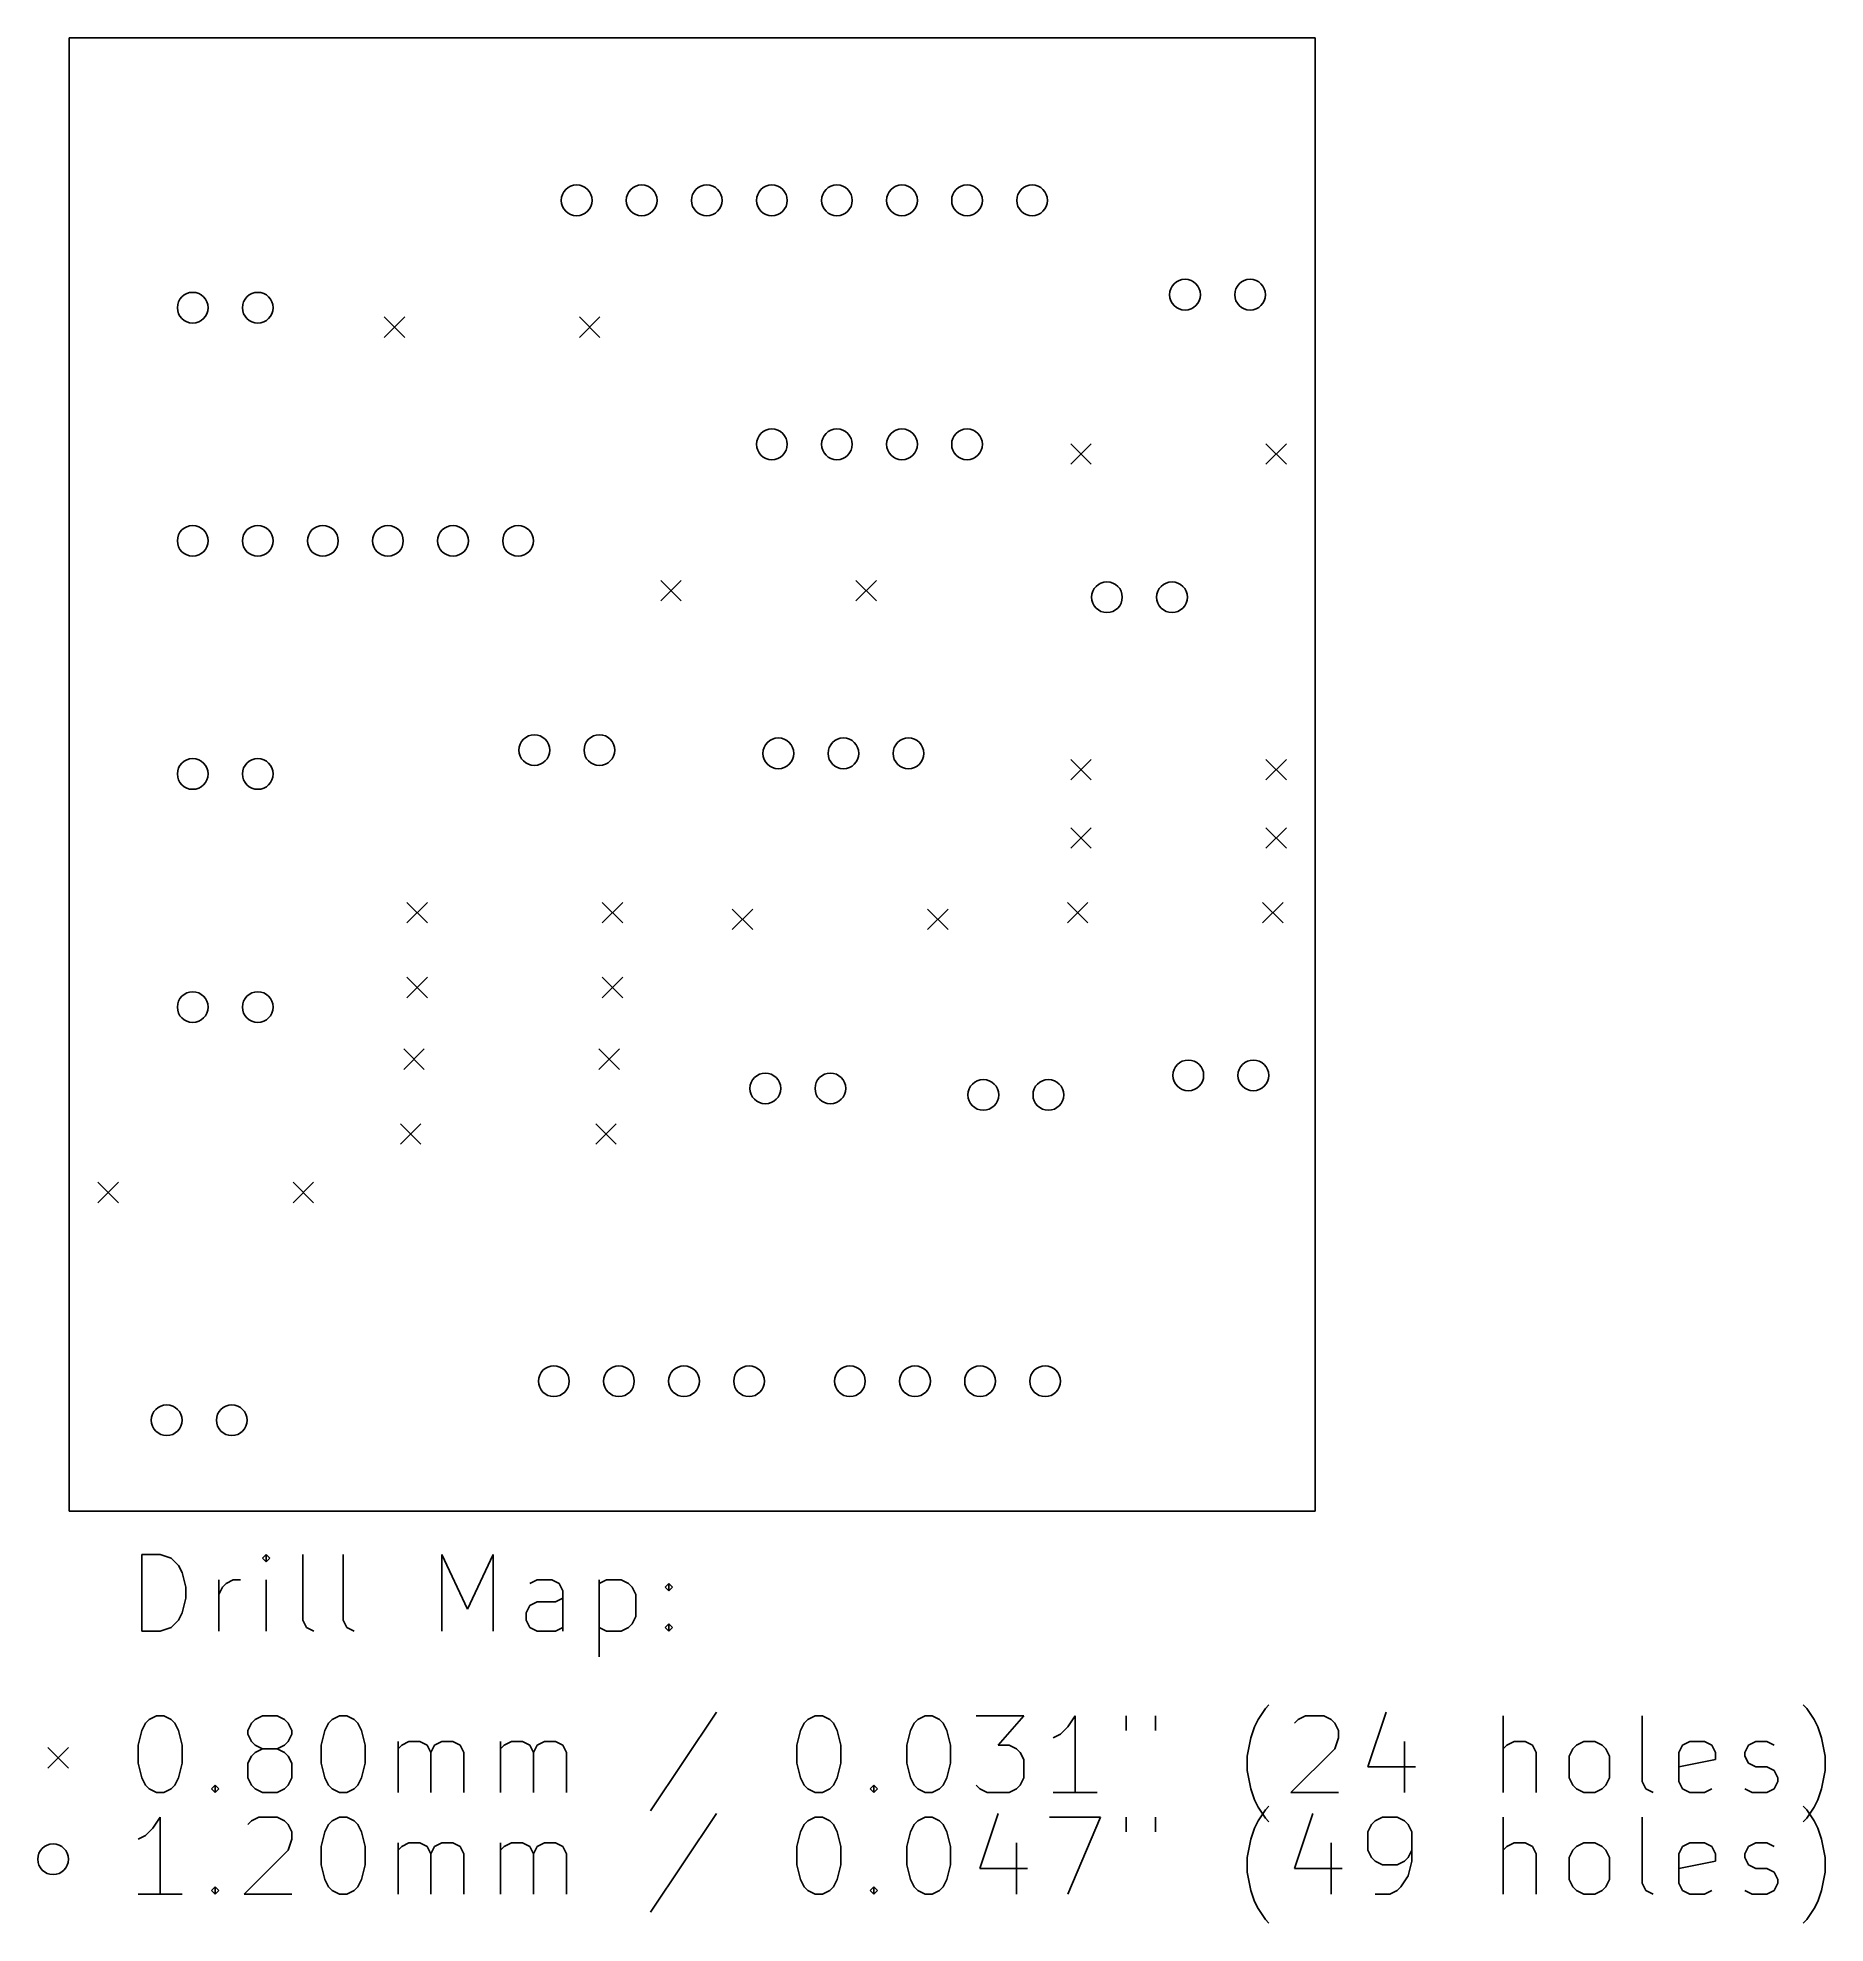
# Model space of a CAD drawing. Extents: x 65.6 to 135.4, y -138.4 to -64.8.
import ezdxf

# ---------------------------------------------------------------- set-up
doc = ezdxf.new("R2010")
doc.units = 0
doc.layers.add('BLACK', color=7, linetype='CONTINUOUS')

msp = doc.modelspace()

# ---------------------------------------------------------------- linework, layer by layer
at = {"layer": 'BLACK', "linetype": 'CONTINUOUS'}
for p, q in [((115.443, -64.77), (66.802, -64.77)), ((66.802, -122.301), (66.802, -64.77)), ((115.443, -64.77), (115.443, -122.301)), ((79.102, -75.673), (79.902, -76.473)), ((79.902, -75.673), (79.102, -76.473)), ((86.722, -75.673), (87.522, -76.473)), ((87.522, -75.673), (86.722, -76.473)), ((105.899, -80.626), (106.699, -81.426)), ((106.699, -80.626), (105.899, -81.426)), ((113.519, -80.626), (114.319, -81.426)), ((114.319, -80.626), (113.519, -81.426)), ((89.897, -85.96), (90.697, -86.76)), ((90.697, -85.96), (89.897, -86.76)), ((97.517, -85.96), (98.317, -86.76)), ((98.317, -85.96), (97.517, -86.76)), ((105.899, -92.945), (106.699, -93.745)), ((106.699, -92.945), (105.899, -93.745)), ((113.519, -92.945), (114.319, -93.745)), ((114.319, -92.945), (113.519, -93.745)), ((105.899, -95.612), (106.699, -96.412)), ((106.699, -95.612), (105.899, -96.412)), ((113.519, -95.612), (114.319, -96.412)), ((114.319, -95.612), (113.519, -96.412)), ((79.991, -98.533), (80.791, -99.333)), ((80.791, -98.533), (79.991, -99.333)), ((87.611, -98.533), (88.411, -99.333)), ((88.411, -98.533), (87.611, -99.333)), ((105.772, -98.533), (106.572, -99.333)), ((106.572, -98.533), (105.772, -99.333)), ((113.392, -98.533), (114.192, -99.333)), ((114.192, -98.533), (113.392, -99.333)), ((92.691, -98.787), (93.491, -99.587)), ((93.491, -98.787), (92.691, -99.587)), ((100.311, -98.787), (101.111, -99.587)), ((101.111, -98.787), (100.311, -99.587)), ((79.991, -101.454), (80.791, -102.254)), ((80.791, -101.454), (79.991, -102.254)), ((87.611, -101.454), (88.411, -102.254)), ((88.411, -101.454), (87.611, -102.254)), ((79.864, -104.248), (80.664, -105.048)), ((80.664, -104.248), (79.864, -105.048)), ((87.484, -104.248), (88.284, -105.048)), ((88.284, -104.248), (87.484, -105.048)), ((79.737, -107.169), (80.537, -107.969)), ((80.537, -107.169), (79.737, -107.969)), ((87.357, -107.169), (88.157, -107.969)), ((88.157, -107.169), (87.357, -107.969)), ((67.926, -109.455), (68.726, -110.255)), ((68.726, -109.455), (67.926, -110.255)), ((75.546, -109.455), (76.346, -110.255)), ((76.346, -109.455), (75.546, -110.255)), ((115.443, -122.301), (66.802, -122.301)), ((69.6413, -126.983), (69.6413, -123.983)), ((69.6413, -123.983), (70.3556, -123.983)), ((70.3556, -123.983), (70.7841, -124.126)), ((70.7841, -124.126), (71.0699, -124.412)), ((74.4984, -123.983), (74.3556, -124.126)), ((74.3556, -124.126), (74.4984, -124.269)), ((74.6413, -124.126), (74.4984, -123.983)), ((74.4984, -123.983), (74.4984, -124.269)), ((74.4984, -124.269), (74.6413, -124.126)), ((75.927, -126.555), (75.927, -123.983)), ((77.4984, -126.555), (77.4984, -123.983)), ((81.3556, -126.983), (81.3556, -123.983)), ((81.3556, -123.983), (82.3556, -126.126)), ((82.3556, -126.126), (83.3556, -123.983)), ((83.3556, -123.983), (83.3556, -126.983)), ((71.0699, -124.412), (71.2127, -124.697)), ((71.2127, -124.697), (71.3556, -125.269)), ((72.6413, -126.983), (72.6413, -124.983)), ((72.7841, -125.269), (72.927, -125.126)), ((72.927, -125.126), (73.2127, -124.983)), ((73.2127, -124.983), (73.4984, -124.983)), ((74.4984, -126.983), (74.4984, -124.983)), ((85.0699, -124.983), (84.7841, -125.126)), ((85.6413, -124.983), (85.0699, -124.983)), ((85.927, -125.126), (85.6413, -124.983)), ((86.0699, -125.412), (85.927, -125.126)), ((87.4984, -124.983), (87.4984, -127.983)), ((87.4984, -125.126), (87.7841, -124.983)), ((87.7841, -124.983), (88.3556, -124.983)), ((88.3556, -124.983), (88.6413, -125.126)), ((88.6413, -125.126), (88.7841, -125.269)), ((90.0699, -125.269), (90.2127, -125.126)), ((90.2127, -125.126), (90.3556, -125.269)), ((90.2127, -125.126), (90.2127, -125.412)), ((71.3556, -125.697), (71.2127, -126.269)), ((71.3556, -125.269), (71.3556, -125.697)), ((72.6413, -125.555), (72.7841, -125.269)), ((84.7841, -125.983), (85.0699, -125.84)), ((85.0699, -125.84), (85.7841, -125.84)), ((85.7841, -125.84), (86.0699, -125.697)), ((86.0699, -126.983), (86.0699, -125.412)), ((88.7841, -125.269), (88.927, -125.555)), ((88.927, -125.555), (88.927, -126.412)), ((90.2127, -125.412), (90.0699, -125.269)), ((90.3556, -125.269), (90.2127, -125.412)), ((71.0699, -126.555), (70.7841, -126.84)), ((71.2127, -126.269), (71.0699, -126.555)), ((76.0699, -126.84), (75.927, -126.555)), ((77.6413, -126.84), (77.4984, -126.555)), ((84.6413, -126.269), (84.7841, -125.983)), ((84.6413, -126.555), (84.6413, -126.269)), ((84.7841, -126.84), (84.6413, -126.555)), ((88.927, -126.412), (88.7841, -126.697)), ((70.3556, -126.983), (69.6413, -126.983)), ((70.7841, -126.84), (70.3556, -126.983)), ((76.3556, -126.983), (76.0699, -126.84)), ((77.927, -126.983), (77.6413, -126.84)), ((85.0699, -126.983), (84.7841, -126.84)), ((85.7841, -126.983), (85.0699, -126.983)), ((86.0699, -126.84), (85.7841, -126.983)), ((87.7841, -126.983), (87.4984, -126.84)), ((88.3556, -126.983), (87.7841, -126.983)), ((88.6413, -126.84), (88.3556, -126.983)), ((88.7841, -126.697), (88.6413, -126.84)), ((90.0699, -126.84), (90.2127, -126.697)), ((90.2127, -126.983), (90.0699, -126.84)), ((90.2127, -126.697), (90.3556, -126.84)), ((90.2127, -126.697), (90.2127, -126.983)), ((90.3556, -126.84), (90.2127, -126.983)), ((69.927, -130.426), (70.2127, -130.283)), ((70.2127, -130.283), (70.4984, -130.283)), ((70.4984, -130.283), (70.7841, -130.426)), ((74.0699, -130.426), (74.3556, -130.283)), ((74.3556, -130.283), (74.927, -130.283)), ((74.927, -130.283), (75.2127, -130.426)), ((77.0699, -130.426), (77.3556, -130.283)), ((77.3556, -130.283), (77.6413, -130.283)), ((77.6413, -130.283), (77.927, -130.426)), ((92.0699, -130.14), (89.4984, -133.997)), ((95.6413, -130.426), (95.927, -130.283)), ((95.927, -130.283), (96.2127, -130.283)), ((96.2127, -130.283), (96.4984, -130.426)), ((99.927, -130.426), (100.213, -130.283)), ((100.213, -130.283), (100.498, -130.283)), ((100.498, -130.283), (100.784, -130.426)), ((102.213, -130.283), (104.07, -130.283)), ((104.07, -130.283), (103.07, -131.426)), ((106.07, -130.283), (105.784, -130.712)), ((106.07, -133.283), (106.07, -130.283)), ((108.07, -130.283), (108.07, -130.855)), ((109.213, -130.283), (109.213, -130.855)), ((113.213, -130.426), (113.498, -129.997)), ((113.498, -129.997), (113.641, -129.855)), ((114.784, -130.426), (115.07, -130.283)), ((115.07, -130.283), (115.784, -130.283)), ((115.784, -130.283), (116.07, -130.426)), ((118.213, -130.14), (117.498, -132.283)), ((122.784, -133.283), (122.784, -130.283)), ((128.213, -132.855), (128.213, -130.283)), ((134.641, -129.997), (134.498, -129.855)), ((134.927, -130.426), (134.641, -129.997)), ((69.4984, -131.426), (69.6413, -130.855)), ((69.6413, -130.855), (69.7841, -130.569)), ((69.7841, -130.569), (69.927, -130.426)), ((70.7841, -130.426), (70.927, -130.569)), ((70.927, -130.569), (71.0699, -130.855)), ((71.0699, -130.855), (71.2127, -131.426)), ((73.7841, -130.855), (73.927, -130.569)), ((73.7841, -130.997), (73.7841, -130.855)), ((73.927, -131.283), (73.7841, -130.997)), ((73.927, -130.569), (74.0699, -130.426)), ((75.2127, -130.426), (75.3556, -130.569)), ((75.3556, -130.569), (75.4984, -130.855)), ((75.4984, -130.997), (75.3556, -131.283)), ((75.4984, -130.855), (75.4984, -130.997)), ((76.6413, -131.426), (76.7841, -130.855)), ((76.7841, -130.855), (76.927, -130.569)), ((76.927, -130.569), (77.0699, -130.426)), ((77.927, -130.426), (78.0699, -130.569)), ((78.0699, -130.569), (78.2127, -130.855)), ((78.2127, -130.855), (78.3556, -131.426)), ((95.2127, -131.426), (95.3556, -130.855)), ((95.3556, -130.855), (95.4984, -130.569)), ((95.4984, -130.569), (95.6413, -130.426)), ((96.4984, -130.426), (96.6413, -130.569)), ((96.6413, -130.569), (96.7841, -130.855)), ((96.7841, -130.855), (96.927, -131.426)), ((99.4984, -131.426), (99.6413, -130.855)), ((99.6413, -130.855), (99.7841, -130.569)), ((99.7841, -130.569), (99.927, -130.426)), ((100.784, -130.426), (100.927, -130.569)), ((100.927, -130.569), (101.07, -130.855)), ((101.07, -130.855), (101.213, -131.426)), ((105.498, -130.997), (105.213, -131.14)), ((105.784, -130.712), (105.498, -130.997)), ((112.927, -131.14), (113.07, -130.712)), ((113.07, -130.712), (113.213, -130.426)), ((114.641, -130.569), (114.784, -130.426)), ((116.07, -130.426), (116.213, -130.569)), ((116.213, -130.569), (116.356, -130.855)), ((116.356, -130.855), (116.356, -131.14)), ((135.07, -130.712), (134.927, -130.426)), ((135.213, -131.14), (135.07, -130.712)), ((65.977, -131.526), (66.777, -132.326)), ((66.777, -131.526), (65.977, -132.326)), ((69.4984, -132.14), (69.4984, -131.426)), ((71.2127, -131.426), (71.2127, -132.14)), ((74.0699, -131.426), (73.927, -131.283)), ((74.0699, -131.712), (73.927, -131.855)), ((74.3556, -131.569), (74.0699, -131.426)), ((74.3556, -131.569), (74.0699, -131.712)), ((74.927, -131.569), (74.3556, -131.569)), ((75.2127, -131.426), (74.927, -131.569)), ((75.2127, -131.712), (74.927, -131.569)), ((75.3556, -131.283), (75.2127, -131.426)), ((75.3556, -131.855), (75.2127, -131.712)), ((76.6413, -132.14), (76.6413, -131.426)), ((78.3556, -131.426), (78.3556, -132.14)), ((79.6413, -133.283), (79.6413, -131.283)), ((79.6413, -131.569), (79.7841, -131.426)), ((79.7841, -131.426), (80.0699, -131.283)), ((80.0699, -131.283), (80.4984, -131.283)), ((80.4984, -131.283), (80.7841, -131.426)), ((80.7841, -131.426), (80.927, -131.712)), ((80.927, -131.712), (81.0699, -131.426)), ((80.927, -131.712), (80.927, -133.283)), ((81.0699, -131.426), (81.3556, -131.283)), ((81.3556, -131.283), (81.7841, -131.283)), ((81.7841, -131.283), (82.0699, -131.426)), ((82.0699, -131.426), (82.2127, -131.712)), ((82.2127, -131.712), (82.2127, -133.283)), ((83.6413, -133.283), (83.6413, -131.283)), ((83.6413, -131.569), (83.7841, -131.426)), ((83.7841, -131.426), (84.0699, -131.283)), ((84.0699, -131.283), (84.4984, -131.283)), ((84.4984, -131.283), (84.7841, -131.426)), ((84.7841, -131.426), (84.927, -131.712)), ((84.927, -131.712), (85.0699, -131.426)), ((84.927, -131.712), (84.927, -133.283)), ((85.0699, -131.426), (85.3556, -131.283)), ((85.3556, -131.283), (85.7841, -131.283)), ((85.7841, -131.283), (86.0699, -131.426)), ((86.0699, -131.426), (86.2127, -131.712)), ((86.2127, -131.712), (86.2127, -133.283)), ((95.2127, -132.14), (95.2127, -131.426)), ((96.927, -131.426), (96.927, -132.14)), ((99.4984, -132.14), (99.4984, -131.426)), ((101.213, -131.426), (101.213, -132.14)), ((103.07, -131.426), (103.498, -131.426)), ((103.498, -131.426), (103.784, -131.569)), ((103.784, -131.569), (103.927, -131.712)), ((103.927, -131.712), (104.07, -131.997)), ((112.784, -131.855), (112.927, -131.14)), ((116.213, -131.569), (114.498, -133.283)), ((116.356, -131.14), (116.213, -131.569)), ((118.927, -131.283), (118.927, -133.283)), ((122.927, -131.426), (122.784, -131.569)), ((123.213, -131.283), (122.927, -131.426)), ((123.641, -131.283), (123.213, -131.283)), ((123.927, -131.426), (123.641, -131.283)), ((124.07, -131.712), (123.927, -131.426)), ((124.07, -133.283), (124.07, -131.712)), ((125.356, -131.855), (125.498, -131.569)), ((125.498, -131.569), (125.641, -131.426)), ((125.641, -131.426), (125.927, -131.283)), ((125.927, -131.283), (126.356, -131.283)), ((126.356, -131.283), (126.641, -131.426)), ((126.641, -131.426), (126.784, -131.569)), ((126.784, -131.569), (126.927, -131.855)), ((129.641, -131.712), (129.784, -131.426)), ((129.641, -132.855), (129.641, -131.712)), ((129.784, -131.426), (130.07, -131.283)), ((130.07, -131.283), (130.641, -131.283)), ((130.641, -131.283), (130.927, -131.426)), ((130.927, -131.426), (131.07, -131.712)), ((131.07, -131.712), (131.07, -131.997)), ((132.213, -131.712), (132.356, -131.426)), ((132.213, -131.855), (132.213, -131.712)), ((132.356, -131.426), (132.641, -131.283)), ((132.641, -131.283), (133.07, -131.283)), ((133.07, -131.283), (133.356, -131.426)), ((135.356, -131.855), (135.213, -131.14)), ((69.6413, -132.712), (69.4984, -132.14)), ((71.2127, -132.14), (71.0699, -132.712)), ((73.927, -131.855), (73.7841, -132.14)), ((73.7841, -132.14), (73.7841, -132.712)), ((75.4984, -132.14), (75.3556, -131.855)), ((75.4984, -132.712), (75.4984, -132.14)), ((76.7841, -132.712), (76.6413, -132.14)), ((78.3556, -132.14), (78.2127, -132.712)), ((95.3556, -132.712), (95.2127, -132.14)), ((96.927, -132.14), (96.7841, -132.712)), ((99.6413, -132.712), (99.4984, -132.14)), ((101.213, -132.14), (101.07, -132.712)), ((104.07, -131.997), (104.07, -132.712)), ((112.784, -132.426), (112.784, -131.855)), ((112.927, -133.14), (112.784, -132.426)), ((117.498, -132.283), (119.356, -132.283)), ((125.356, -132.712), (125.356, -131.855)), ((126.927, -131.855), (126.927, -132.712)), ((131.07, -131.997), (129.641, -132.283)), ((132.356, -132.14), (132.213, -131.855)), ((132.641, -132.283), (132.356, -132.14)), ((133.07, -132.283), (132.641, -132.283)), ((133.356, -132.426), (133.07, -132.283)), ((133.498, -132.712), (133.356, -132.426)), ((135.213, -133.14), (135.356, -132.426)), ((135.356, -132.426), (135.356, -131.855)), ((69.7841, -132.997), (69.6413, -132.712)), ((69.927, -133.14), (69.7841, -132.997)), ((70.2127, -133.283), (69.927, -133.14)), ((70.7841, -133.14), (70.4984, -133.283)), ((70.927, -132.997), (70.7841, -133.14)), ((71.0699, -132.712), (70.927, -132.997)), ((72.3556, -133.14), (72.4984, -132.997)), ((72.4984, -133.283), (72.3556, -133.14)), ((72.4984, -132.997), (72.6413, -133.14)), ((72.4984, -132.997), (72.4984, -133.283)), ((72.6413, -133.14), (72.4984, -133.283)), ((73.7841, -132.712), (73.927, -132.997)), ((73.927, -132.997), (74.0699, -133.14)), ((74.0699, -133.14), (74.3556, -133.283)), ((74.927, -133.283), (75.2127, -133.14)), ((75.2127, -133.14), (75.3556, -132.997)), ((75.3556, -132.997), (75.4984, -132.712)), ((76.927, -132.997), (76.7841, -132.712)), ((77.0699, -133.14), (76.927, -132.997)), ((77.3556, -133.283), (77.0699, -133.14)), ((77.927, -133.14), (77.6413, -133.283)), ((78.0699, -132.997), (77.927, -133.14)), ((78.2127, -132.712), (78.0699, -132.997)), ((95.4984, -132.997), (95.3556, -132.712)), ((95.6413, -133.14), (95.4984, -132.997)), ((95.927, -133.283), (95.6413, -133.14)), ((96.4984, -133.14), (96.2127, -133.283)), ((96.6413, -132.997), (96.4984, -133.14)), ((96.7841, -132.712), (96.6413, -132.997)), ((98.0699, -133.14), (98.2127, -132.997)), ((98.2127, -133.283), (98.0699, -133.14)), ((98.2127, -132.997), (98.3556, -133.14)), ((98.2127, -132.997), (98.2127, -133.283)), ((98.3556, -133.14), (98.2127, -133.283)), ((99.7841, -132.997), (99.6413, -132.712)), ((99.927, -133.14), (99.7841, -132.997)), ((100.213, -133.283), (99.927, -133.14)), ((100.784, -133.14), (100.498, -133.283)), ((100.927, -132.997), (100.784, -133.14)), ((101.07, -132.712), (100.927, -132.997)), ((102.356, -133.14), (102.213, -132.997)), ((102.641, -133.283), (102.356, -133.14)), ((103.784, -133.14), (103.498, -133.283)), ((103.927, -132.997), (103.784, -133.14)), ((104.07, -132.712), (103.927, -132.997)), ((113.07, -133.569), (112.927, -133.14)), ((125.498, -132.997), (125.356, -132.712)), ((125.641, -133.14), (125.498, -132.997)), ((125.927, -133.283), (125.641, -133.14)), ((126.641, -133.14), (126.356, -133.283)), ((126.784, -132.997), (126.641, -133.14)), ((126.927, -132.712), (126.784, -132.997)), ((128.356, -133.14), (128.213, -132.855)), ((128.641, -133.283), (128.356, -133.14)), ((129.784, -133.14), (129.641, -132.855)), ((130.07, -133.283), (129.784, -133.14)), ((130.927, -133.14), (130.641, -133.283)), ((132.213, -133.14), (132.498, -133.283)), ((133.07, -133.283), (133.356, -133.14)), ((133.356, -133.14), (133.498, -132.855)), ((133.498, -132.855), (133.498, -132.712)), ((135.07, -133.569), (135.213, -133.14)), ((70.4984, -133.283), (70.2127, -133.283)), ((74.3556, -133.283), (74.927, -133.283)), ((77.6413, -133.283), (77.3556, -133.283)), ((96.2127, -133.283), (95.927, -133.283)), ((100.498, -133.283), (100.213, -133.283)), ((103.498, -133.283), (102.641, -133.283)), ((106.927, -133.283), (105.213, -133.283)), ((113.213, -133.855), (113.07, -133.569)), ((113.498, -134.283), (113.213, -133.855)), ((113.213, -134.386), (113.498, -133.957)), ((113.498, -133.957), (113.641, -133.815)), ((114.498, -133.283), (116.356, -133.283)), ((126.356, -133.283), (125.927, -133.283)), ((130.641, -133.283), (130.07, -133.283)), ((132.498, -133.283), (133.07, -133.283)), ((134.641, -133.957), (134.498, -133.815)), ((134.641, -134.283), (134.927, -133.855)), ((134.927, -134.386), (134.641, -133.957)), ((134.927, -133.855), (135.07, -133.569)), ((70.0699, -134.672), (69.7841, -134.957)), ((70.3556, -134.243), (70.0699, -134.672)), ((70.3556, -137.243), (70.3556, -134.243)), ((73.7841, -134.529), (73.927, -134.386)), ((73.927, -134.386), (74.2127, -134.243)), ((74.2127, -134.243), (74.927, -134.243)), ((74.927, -134.243), (75.2127, -134.386)), ((75.2127, -134.386), (75.3556, -134.529)), ((75.3556, -134.529), (75.4984, -134.815)), ((76.7841, -134.815), (76.927, -134.529)), ((76.927, -134.529), (77.0699, -134.386)), ((77.0699, -134.386), (77.3556, -134.243)), ((77.3556, -134.243), (77.6413, -134.243)), ((77.6413, -134.243), (77.927, -134.386)), ((77.927, -134.386), (78.0699, -134.529)), ((78.0699, -134.529), (78.2127, -134.815)), ((92.0699, -134.1), (89.4984, -137.957)), ((95.3556, -134.815), (95.4984, -134.529)), ((95.4984, -134.529), (95.6413, -134.386)), ((95.6413, -134.386), (95.927, -134.243)), ((95.927, -134.243), (96.2127, -134.243)), ((96.2127, -134.243), (96.4984, -134.386)), ((96.4984, -134.386), (96.6413, -134.529)), ((96.6413, -134.529), (96.7841, -134.815)), ((99.6413, -134.815), (99.7841, -134.529)), ((99.7841, -134.529), (99.927, -134.386)), ((99.927, -134.386), (100.213, -134.243)), ((100.213, -134.243), (100.498, -134.243)), ((100.498, -134.243), (100.784, -134.386)), ((100.784, -134.386), (100.927, -134.529)), ((100.927, -134.529), (101.07, -134.815)), ((103.07, -134.1), (102.356, -136.243)), ((105.07, -134.243), (107.07, -134.243)), ((107.07, -134.243), (105.784, -137.243)), ((108.07, -134.243), (108.07, -134.815)), ((109.213, -134.243), (109.213, -134.815)), ((112.927, -135.1), (113.07, -134.672)), ((113.07, -134.672), (113.213, -134.386)), ((113.641, -134.426), (113.498, -134.283)), ((115.356, -134.1), (114.641, -136.243)), ((117.641, -134.529), (117.498, -134.815)), ((117.784, -134.386), (117.641, -134.529)), ((118.07, -134.243), (117.784, -134.386)), ((118.641, -134.243), (118.07, -134.243)), ((118.927, -134.386), (118.641, -134.243)), ((119.07, -134.529), (118.927, -134.386)), ((119.213, -134.815), (119.07, -134.529)), ((122.784, -137.243), (122.784, -134.243)), ((128.213, -136.815), (128.213, -134.243)), ((134.498, -134.426), (134.641, -134.283)), ((135.07, -134.672), (134.927, -134.386)), ((135.213, -135.1), (135.07, -134.672)), ((69.7841, -134.957), (69.4984, -135.1)), ((75.4984, -135.1), (75.3556, -135.529)), ((75.4984, -134.815), (75.4984, -135.1)), ((76.6413, -135.386), (76.7841, -134.815)), ((76.6413, -136.1), (76.6413, -135.386)), ((78.2127, -134.815), (78.3556, -135.386)), ((78.3556, -135.386), (78.3556, -136.1)), ((79.6413, -137.243), (79.6413, -135.243)), ((79.6413, -135.529), (79.7841, -135.386)), ((79.7841, -135.386), (80.0699, -135.243)), ((80.0699, -135.243), (80.4984, -135.243)), ((80.4984, -135.243), (80.7841, -135.386)), ((80.7841, -135.386), (80.927, -135.672)), ((80.927, -135.672), (81.0699, -135.386)), ((81.0699, -135.386), (81.3556, -135.243)), ((81.3556, -135.243), (81.7841, -135.243)), ((81.7841, -135.243), (82.0699, -135.386)), ((82.0699, -135.386), (82.2127, -135.672)), ((83.6413, -137.243), (83.6413, -135.243)), ((83.6413, -135.529), (83.7841, -135.386)), ((83.7841, -135.386), (84.0699, -135.243)), ((84.0699, -135.243), (84.4984, -135.243)), ((84.4984, -135.243), (84.7841, -135.386)), ((84.7841, -135.386), (84.927, -135.672)), ((84.927, -135.672), (85.0699, -135.386)), ((85.0699, -135.386), (85.3556, -135.243)), ((85.3556, -135.243), (85.7841, -135.243)), ((85.7841, -135.243), (86.0699, -135.386)), ((86.0699, -135.386), (86.2127, -135.672)), ((95.2127, -135.386), (95.3556, -134.815)), ((95.2127, -136.1), (95.2127, -135.386)), ((96.7841, -134.815), (96.927, -135.386)), ((96.927, -135.386), (96.927, -136.1)), ((99.4984, -135.386), (99.6413, -134.815)), ((99.4984, -136.1), (99.4984, -135.386)), ((101.07, -134.815), (101.213, -135.386)), ((101.213, -135.386), (101.213, -136.1)), ((103.784, -135.243), (103.784, -137.243)), ((112.784, -135.815), (112.927, -135.1)), ((116.07, -135.243), (116.07, -137.243)), ((117.498, -134.815), (117.498, -135.529)), ((119.213, -135.957), (119.213, -134.815)), ((122.927, -135.386), (122.784, -135.529)), ((123.213, -135.243), (122.927, -135.386)), ((123.641, -135.243), (123.213, -135.243)), ((123.927, -135.386), (123.641, -135.243)), ((124.07, -135.672), (123.927, -135.386)), ((125.498, -135.529), (125.641, -135.386)), ((125.641, -135.386), (125.927, -135.243)), ((125.927, -135.243), (126.356, -135.243)), ((126.356, -135.243), (126.641, -135.386)), ((126.641, -135.386), (126.784, -135.529)), ((129.641, -135.672), (129.784, -135.386)), ((129.784, -135.386), (130.07, -135.243)), ((130.07, -135.243), (130.641, -135.243)), ((130.641, -135.243), (130.927, -135.386)), ((130.927, -135.386), (131.07, -135.672)), ((132.213, -135.672), (132.356, -135.386)), ((132.356, -135.386), (132.641, -135.243)), ((132.641, -135.243), (133.07, -135.243)), ((133.07, -135.243), (133.356, -135.386)), ((135.356, -135.815), (135.213, -135.1)), ((75.3556, -135.529), (73.6413, -137.243)), ((76.7841, -136.672), (76.6413, -136.1)), ((78.3556, -136.1), (78.2127, -136.672)), ((80.927, -135.672), (80.927, -137.243)), ((82.2127, -135.672), (82.2127, -137.243)), ((84.927, -135.672), (84.927, -137.243)), ((86.2127, -135.672), (86.2127, -137.243)), ((95.3556, -136.672), (95.2127, -136.1)), ((96.927, -136.1), (96.7841, -136.672)), ((99.6413, -136.672), (99.4984, -136.1)), ((101.213, -136.1), (101.07, -136.672)), ((112.784, -136.386), (112.784, -135.815)), ((117.498, -135.529), (117.641, -135.815)), ((117.641, -135.815), (117.784, -135.957)), ((117.784, -135.957), (118.07, -136.1)), ((118.07, -136.1), (118.641, -136.1)), ((118.641, -136.1), (118.927, -135.957)), ((118.927, -135.957), (119.07, -135.815)), ((119.07, -135.815), (119.213, -135.529)), ((119.07, -136.529), (119.213, -135.957)), ((124.07, -137.243), (124.07, -135.672)), ((125.356, -135.815), (125.498, -135.529)), ((125.356, -136.672), (125.356, -135.815)), ((126.784, -135.529), (126.927, -135.815)), ((126.927, -135.815), (126.927, -136.672)), ((129.641, -136.815), (129.641, -135.672)), ((131.07, -135.957), (129.641, -136.243)), ((131.07, -135.672), (131.07, -135.957)), ((132.213, -135.815), (132.213, -135.672)), ((132.356, -136.1), (132.213, -135.815)), ((132.641, -136.243), (132.356, -136.1)), ((135.356, -136.386), (135.356, -135.815)), ((76.927, -136.957), (76.7841, -136.672)), ((78.2127, -136.672), (78.0699, -136.957)), ((95.4984, -136.957), (95.3556, -136.672)), ((96.7841, -136.672), (96.6413, -136.957)), ((99.7841, -136.957), (99.6413, -136.672)), ((101.07, -136.672), (100.927, -136.957)), ((102.356, -136.243), (104.213, -136.243)), ((112.927, -137.1), (112.784, -136.386)), ((114.641, -136.243), (116.498, -136.243)), ((118.784, -136.957), (119.07, -136.529)), ((125.498, -136.957), (125.356, -136.672)), ((126.927, -136.672), (126.784, -136.957)), ((128.356, -137.1), (128.213, -136.815)), ((129.784, -137.1), (129.641, -136.815)), ((133.07, -136.243), (132.641, -136.243)), ((133.356, -136.386), (133.07, -136.243)), ((133.498, -136.672), (133.356, -136.386)), ((133.356, -137.1), (133.498, -136.815)), ((133.498, -136.815), (133.498, -136.672)), ((135.213, -137.1), (135.356, -136.386)), ((71.2127, -137.243), (69.4984, -137.243)), ((72.3556, -137.1), (72.4984, -136.957)), ((72.4984, -137.243), (72.3556, -137.1)), ((72.4984, -136.957), (72.6413, -137.1)), ((72.4984, -136.957), (72.4984, -137.243)), ((72.6413, -137.1), (72.4984, -137.243)), ((73.6413, -137.243), (75.4984, -137.243)), ((77.0699, -137.1), (76.927, -136.957)), ((77.3556, -137.243), (77.0699, -137.1)), ((77.6413, -137.243), (77.3556, -137.243)), ((77.927, -137.1), (77.6413, -137.243)), ((78.0699, -136.957), (77.927, -137.1)), ((95.6413, -137.1), (95.4984, -136.957)), ((95.927, -137.243), (95.6413, -137.1)), ((96.2127, -137.243), (95.927, -137.243)), ((96.4984, -137.1), (96.2127, -137.243)), ((96.6413, -136.957), (96.4984, -137.1)), ((98.0699, -137.1), (98.2127, -136.957)), ((98.2127, -137.243), (98.0699, -137.1)), ((98.2127, -136.957), (98.3556, -137.1)), ((98.2127, -136.957), (98.2127, -137.243)), ((98.3556, -137.1), (98.2127, -137.243)), ((99.927, -137.1), (99.7841, -136.957)), ((100.213, -137.243), (99.927, -137.1)), ((100.498, -137.243), (100.213, -137.243)), ((100.784, -137.1), (100.498, -137.243)), ((100.927, -136.957), (100.784, -137.1)), ((113.07, -137.529), (112.927, -137.1)), ((113.213, -137.815), (113.07, -137.529)), ((117.784, -137.243), (118.356, -137.243)), ((118.356, -137.243), (118.641, -137.1)), ((118.641, -137.1), (118.784, -136.957)), ((125.641, -137.1), (125.498, -136.957)), ((125.927, -137.243), (125.641, -137.1)), ((126.356, -137.243), (125.927, -137.243)), ((126.641, -137.1), (126.356, -137.243)), ((126.784, -136.957), (126.641, -137.1)), ((128.641, -137.243), (128.356, -137.1)), ((130.07, -137.243), (129.784, -137.1)), ((130.641, -137.243), (130.07, -137.243)), ((130.927, -137.1), (130.641, -137.243)), ((132.213, -137.1), (132.498, -137.243)), ((132.498, -137.243), (133.07, -137.243)), ((133.07, -137.243), (133.356, -137.1)), ((134.927, -137.815), (135.07, -137.529)), ((135.07, -137.529), (135.213, -137.1)), ((113.498, -138.243), (113.213, -137.815)), ((113.641, -138.386), (113.498, -138.243)), ((134.498, -138.386), (134.641, -138.243)), ((134.641, -138.243), (134.927, -137.815))]:
    msp.add_line(p, q, dxfattribs=at)
at = {"layer": 'BLACK'}
for centre in [(86.614, -71.12), (89.154, -71.12), (91.694, -71.12), (94.234, -71.12), (96.774, -71.12), (99.314, -71.12), (101.854, -71.12), (104.394, -71.12), (110.363, -74.803), (112.903, -74.803), (71.628, -75.311), (74.168, -75.311), (94.234, -80.645), (96.774, -80.645), (99.314, -80.645), (101.854, -80.645), (71.628, -84.4127), (74.168, -84.4127), (76.708, -84.4127), (79.248, -84.4127), (81.788, -84.4127), (84.328, -84.4127), (107.315, -86.614), (109.855, -86.614), (84.963, -92.583), (87.503, -92.583), (94.488, -92.71), (97.028, -92.71), (99.568, -92.71), (71.628, -93.5143), (74.168, -93.5143), (71.628, -102.616), (74.168, -102.616), (93.98, -105.791), (96.52, -105.791), (110.49, -105.283), (113.03, -105.283), (102.489, -106.045), (105.029, -106.045), (85.725, -117.221), (88.265, -117.221), (90.805, -117.221), (93.345, -117.221), (97.282, -117.221), (99.822, -117.221), (102.362, -117.221), (104.902, -117.221), (70.612, -118.745), (73.152, -118.745), (66.177, -135.886)]:
    msp.add_circle(centre, 0.6, dxfattribs=at)

doc.saveas('drawing.dxf')
